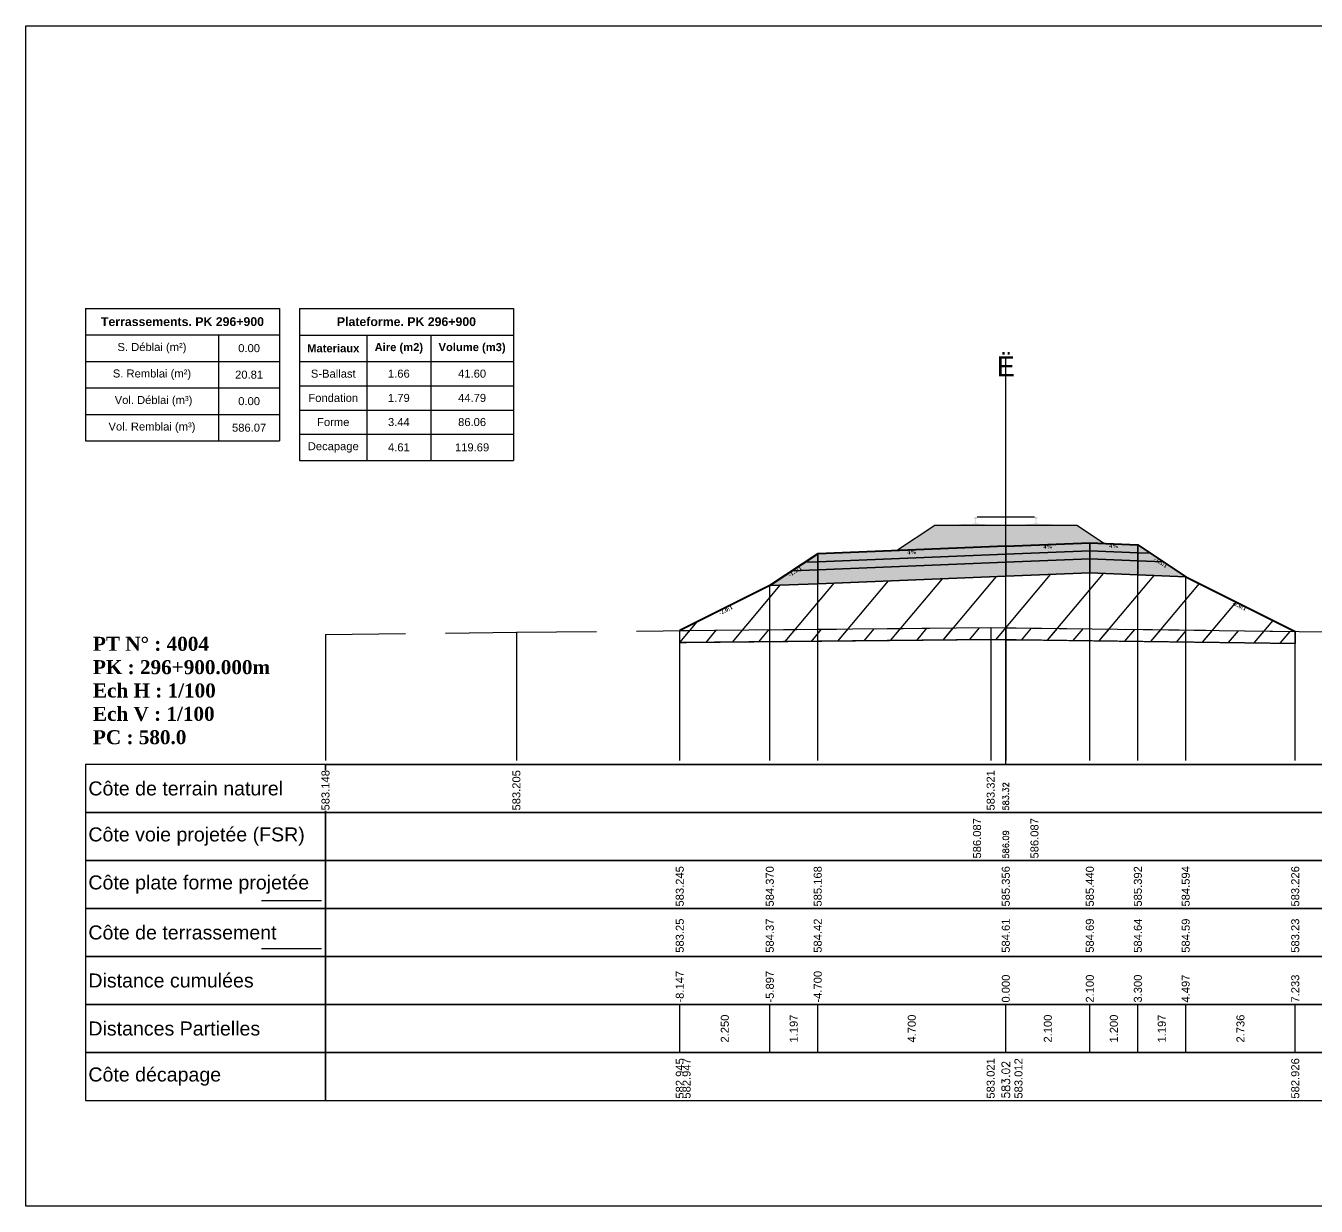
# Model space of a CAD drawing. Header units: millimetres. Extents: x 2762 to 3076, y 916 to 3305.
# Drawn here: x 3026.54 to 3058.79, y 1213.65 to 1243.15 of the extents above; entities that cross this region are included whole.
import ezdxf

# ---------------------------------------------------------------- set-up
doc = ezdxf.new("R2010")
doc.units = ezdxf.units.MM
doc.header["$LTSCALE"] = 2
doc.linetypes.add('CACHE', pattern=[9.525, 6.35, -3.175])
doc.linetypes.add('DASHED', pattern=[0.75, 0.5, -0.25])
for name, color, linetype in [('C-ANNO-TABL', 1, 'Continuous'), ('C-ANNO-TABL-TEXT', 150, 'Continuous'), ('C-ANNO-TABL-TITL', 150, 'Continuous'), ('C-ANNO-TABL-TTBL', 5, 'Continuous'), ('C-ROAD-CORR', 5, 'Continuous'), ('C-ROAD-SCTN', 7, 'Continuous')]:
    doc.layers.add(name, color=color, linetype=linetype)
doc.styles.add('ARIAL', font='arial.ttf')
doc.styles.add('C3D_Etiquette', font='romans.shx')
doc.styles.add('C3D_Profil_Travers', font='romans.shx')
doc.styles.get("Standard").update_dxf_attribs({"font": 'arial.ttf'})

msp = doc.modelspace()

# ---------------------------------------------------------------- hatches: boundary and pattern name
at = {"linetype": 'Continuous', "lineweight": -3}
msp.add_hatch(color=254, dxfattribs=at).paths.add_polyline_path([(3049.812, 1230.488), (3049.812, 1230.673), (3049.927, 1230.694), (3050.275, 1230.694), (3050.275, 1230.699), (3050.201, 1230.699), (3050.201, 1230.709), (3050.202, 1230.71), (3050.204, 1230.711), (3050.205, 1230.711), (3050.225, 1230.713), (3050.228, 1230.713), (3050.231, 1230.714), (3050.259, 1230.725), (3050.262, 1230.726), (3050.263, 1230.727), (3050.264, 1230.729), (3050.265, 1230.733), (3050.266, 1230.74), (3050.267, 1230.749), (3050.268, 1230.759), (3050.268, 1230.783), (3050.267, 1230.799), (3050.267, 1230.805), (3050.266, 1230.812), (3050.265, 1230.816), (3050.265, 1230.818), (3050.264, 1230.821), (3050.263, 1230.823), (3050.262, 1230.824), (3050.261, 1230.826), (3050.26, 1230.826), (3050.244, 1230.832), (3050.242, 1230.834), (3050.241, 1230.835), (3050.24, 1230.836), (3050.24, 1230.839), (3050.24, 1230.857), (3050.241, 1230.861), (3050.242, 1230.863), (3050.244, 1230.866), (3050.246, 1230.867), (3050.249, 1230.869), (3050.25, 1230.869), (3050.254, 1230.87), (3050.258, 1230.87), (3050.261, 1230.871), (3050.265, 1230.871), (3050.27, 1230.871), (3050.273, 1230.871), (3050.276, 1230.871), (3050.28, 1230.871), (3050.283, 1230.871), (3050.287, 1230.871), (3050.292, 1230.871), (3050.295, 1230.87), (3050.299, 1230.87), (3050.303, 1230.869), (3050.304, 1230.869), (3050.306, 1230.867), (3050.309, 1230.866), (3050.311, 1230.863), (3050.312, 1230.861), (3050.312, 1230.857), (3050.312, 1230.839), (3050.312, 1230.836), (3050.312, 1230.835), (3050.311, 1230.834), (3050.309, 1230.832), (3050.293, 1230.826), (3050.292, 1230.826), (3050.29, 1230.824), (3050.289, 1230.823), (3050.289, 1230.821), (3050.288, 1230.818), (3050.287, 1230.816), (3050.287, 1230.812), (3050.286, 1230.805), (3050.285, 1230.799), (3050.285, 1230.783), (3050.285, 1230.759), (3050.286, 1230.749), (3050.287, 1230.74), (3050.288, 1230.733), (3050.289, 1230.729), (3050.29, 1230.727), (3050.291, 1230.726), (3050.293, 1230.725), (3050.322, 1230.714), (3050.325, 1230.713), (3050.328, 1230.713), (3050.348, 1230.711), (3050.349, 1230.711), (3050.35, 1230.71), (3050.351, 1230.709), (3050.351, 1230.699), (3050.277, 1230.699), (3050.277, 1230.694), (3050.481, 1230.694), (3050.613, 1230.663), (3051.447, 1230.663), (3051.578, 1230.694), (3051.782, 1230.694), (3051.782, 1230.699), (3051.708, 1230.699), (3051.708, 1230.709), (3051.709, 1230.71), (3051.711, 1230.711), (3051.712, 1230.711), (3051.732, 1230.713), (3051.735, 1230.713), (3051.738, 1230.714), (3051.766, 1230.725), (3051.769, 1230.726), (3051.77, 1230.727), (3051.771, 1230.729), (3051.772, 1230.733), (3051.773, 1230.74), (3051.774, 1230.749), (3051.775, 1230.759), (3051.775, 1230.783), (3051.774, 1230.799), (3051.774, 1230.805), (3051.773, 1230.812), (3051.772, 1230.816), (3051.772, 1230.818), (3051.771, 1230.821), (3051.77, 1230.823), (3051.769, 1230.824), (3051.768, 1230.826), (3051.767, 1230.826), (3051.751, 1230.832), (3051.749, 1230.834), (3051.748, 1230.835), (3051.747, 1230.836), (3051.747, 1230.839), (3051.747, 1230.857), (3051.748, 1230.861), (3051.749, 1230.863), (3051.751, 1230.866), (3051.753, 1230.867), (3051.756, 1230.869), (3051.757, 1230.869), (3051.761, 1230.87), (3051.765, 1230.87), (3051.768, 1230.871), (3051.772, 1230.871), (3051.777, 1230.871), (3051.78, 1230.871), (3051.783, 1230.871), (3051.787, 1230.871), (3051.79, 1230.871), (3051.794, 1230.871), (3051.799, 1230.871), (3051.802, 1230.87), (3051.806, 1230.87), (3051.81, 1230.869), (3051.811, 1230.869), (3051.813, 1230.867), (3051.816, 1230.866), (3051.818, 1230.863), (3051.819, 1230.861), (3051.819, 1230.857), (3051.819, 1230.839), (3051.819, 1230.836), (3051.819, 1230.835), (3051.818, 1230.834), (3051.816, 1230.832), (3051.8, 1230.826), (3051.799, 1230.826), (3051.797, 1230.824), (3051.796, 1230.823), (3051.796, 1230.821), (3051.795, 1230.818), (3051.794, 1230.816), (3051.794, 1230.812), (3051.793, 1230.805), (3051.792, 1230.799), (3051.792, 1230.783), (3051.792, 1230.759), (3051.793, 1230.749), (3051.794, 1230.74), (3051.795, 1230.733), (3051.796, 1230.729), (3051.797, 1230.727), (3051.798, 1230.726), (3051.8, 1230.725), (3051.829, 1230.714), (3051.832, 1230.713), (3051.835, 1230.713), (3051.855, 1230.711), (3051.856, 1230.711), (3051.857, 1230.71), (3051.858, 1230.709), (3051.858, 1230.699), (3051.784, 1230.699), (3051.784, 1230.694), (3052.132, 1230.694), (3052.247, 1230.673), (3052.247, 1230.488)])
h = msp.add_hatch(dxfattribs=at)
h.set_pattern_fill('GRAVEL', color=252, scale=0.009, style=0)
h.set_pattern_definition([(228.0128, (3048.461781, 1230.259315), (-1.8288, -2.0574), [0.030755, -3.0447435]), (184.96974, (3048.441207, 1230.236455), (2.743199999, 0.228600013), [0.0527764, -5.2248644]), (132.51045, (3048.388629, 1230.231883), (2.286, -2.5146), [0.0372133, -3.684125]), (267.2737, (3048.299475, 1230.174733), (0.2286, 4.572), [0.0480604, -4.7579794]), (292.83365, (3048.297189, 1230.126727), (-1.143, 2.7432), [0.047127, -4.6655827]), (357.2737, (3048.315477, 1230.083293), (-4.572, 0.2286), [0.0480604, -4.7579794]), (37.69424, (3048.363483, 1230.081007), (-2.9718, -2.286), [0.0635574, -6.2921804]), (72.25533, (3048.413775, 1230.119869), (1.6002, 5.0292), [0.0600048, -5.940473]), (121.42957, (3048.432063, 1230.177019), (-1.8288, 2.9718), [0.048223, -4.774099]), (175.23636, (3048.406917, 1230.218167), (2.5146, -0.2286), [0.055054, -2.697654]), (222.39744, (3048.352053, 1230.222739), (-2.7432, -2.5146), [0.071197, -7.0485095]), (138.81407, (3048.52579, 1230.172447), (-1.6002, 1.3716), [0.0243004, -2.405751]), (171.46923, (3048.507501, 1230.188449), (2.9718, -0.4572), [0.0462314, -4.5769175]), (225, (3048.46178, 1230.1953), (-3e-17, -0.2286), [0.032329, -0.29096]), (203.1986, (3048.44578, 1230.22274), (1.143, 0.4572), [0.01741, -1.723556]), (291.8014, (3048.429777, 1230.21588), (-0.2286, 0.6858), [0.024621, -1.206428]), (30.9638, (3048.43892, 1230.19302), (0.6858, 0.4572), [0.039989, -1.292967]), (161.565, (3048.47321, 1230.213595), (0.4572, -0.2286), [0.028916, -0.693981]), (16.38954, (3048.297189, 1230.215881), (2.286, 0.6858), [0.040508, -4.0102944]), (70.34618, (3048.336051, 1230.227311), (-0.9144, -2.5146), [0.033984, -3.3643994]), (293.1986, (3048.47321, 1230.259315), (-0.4572, 1.143), [0.034819, -1.7061465]), (343.61046, (3048.486927, 1230.227311), (-2.286, 0.6858), [0.040508, -4.0102944]), (339.44395, (3048.29719, 1230.07415), (-1.143, 0.4572), [0.039063, -1.914096]), (294.77514, (3048.333765, 1230.060433), (-1.143, 2.5146), [0.0327305, -3.2403234]), (66.8014, (3048.475497, 1230.030715), (0.4572, 1.143), [0.034819, -1.7061465]), (17.35402, (3048.489213, 1230.062719), (-2.9718, -0.9144), [0.0383204, -3.793714]), (69.44395, (3048.363483, 1230.030715), (-0.4572, -1.143), [0.0195316, -1.933628]), (101.3099, (3048.46178, 1230.030715), (-0.2286, 0.9144), [0.011656, -1.1539795]), (165.9638, (3048.459495, 1230.042145), (0.6858, -0.2286), [0.047127, -0.895415]), (186.009, (3048.413775, 1230.053575), (2.286, 0.2286), [0.043674, -4.323723]), (303.69, (3048.43892, 1230.17245), (-0.2286, 0.4572), [0.032969, -0.79126]), (353.15723, (3048.457209, 1230.145015), (3.8862, -0.4572), [0.05756, -5.698441]), (60.9454, (3048.51436, 1230.138157), (-0.9144, -1.6002), [0.023536, -2.330045]), (90, (3048.5258, 1230.15873), (-0.2286, 0.2286), [0.013716, -0.214884]), (120.25644, (3048.409203, 1230.060433), (0.9144, -1.6002), [0.031758, -3.1440547]), (48.0128, (3048.393201, 1230.087865), (1.8288, 2.0574), [0.06151, -3.0139886]), (0, (3048.43435, 1230.13359), (0.2286, 0.2286), [0.059436, -0.169164]), (325.30485, (3048.493785, 1230.133585), (2.286, -1.6002), [0.036145, -3.5783385]), (254.0546, (3048.523503, 1230.11301), (-0.2286, -0.9144), [0.033285, -1.6309485]), (207.64598, (3048.514359, 1230.081007), (-4.3434, -2.286), [0.054193, -5.365122]), (175.42608, (3048.466353, 1230.055861), (-2.9718, 0.2286), [0.0573327, -5.675926])])
h.paths.add_polyline_path([(3048.297, 1230.031), (3049.255, 1230.669), (3052.805, 1230.669), (3053.494, 1230.209), (3053.13, 1230.224)])
h = msp.add_hatch(color=11, dxfattribs=at)
h.paths.add_polyline_path([(3054.33, 1229.976), (3054.33, 1230.176), (3054.649, 1229.963)])
h.paths.add_polyline_path([(3053.13, 1230.024), (3053.13, 1230.224), (3054.33, 1230.176), (3054.33, 1229.976)])
h.paths.add_polyline_path([(3051.03, 1229.94), (3051.03, 1230.14), (3053.13, 1230.224), (3053.13, 1230.024)])
h.paths.add_polyline_path([(3046.33, 1229.752), (3046.33, 1229.952), (3051.03, 1230.14), (3051.03, 1229.94)])
h.paths.add_polyline_path([(3046.01, 1229.739), (3046.33, 1229.952), (3046.33, 1229.752)])
h = msp.add_hatch(color=30, dxfattribs=at)
h.paths.add_polyline_path([(3054.33, 1229.776), (3054.33, 1229.976), (3054.649, 1229.963), (3054.968, 1229.75)])
h.paths.add_polyline_path([(3053.13, 1229.824), (3053.13, 1230.024), (3054.33, 1229.976), (3054.33, 1229.776)])
h.paths.add_polyline_path([(3051.03, 1229.74), (3051.03, 1229.94), (3053.13, 1230.024), (3053.13, 1229.824)])
h.paths.add_polyline_path([(3046.33, 1229.552), (3046.33, 1229.752), (3051.03, 1229.94), (3051.03, 1229.74)])
h.paths.add_polyline_path([(3045.691, 1229.526), (3046.01, 1229.739), (3046.33, 1229.752), (3046.33, 1229.552)])
h = msp.add_hatch(color=83, dxfattribs=at)
h.paths.add_polyline_path([(3054.33, 1229.426), (3054.33, 1229.776), (3054.968, 1229.75), (3055.526, 1229.378)])
h.paths.add_polyline_path([(3053.13, 1229.474), (3053.13, 1229.824), (3054.33, 1229.776), (3054.33, 1229.426)])
h.paths.add_polyline_path([(3051.03, 1229.39), (3051.03, 1229.74), (3053.13, 1229.824), (3053.13, 1229.474)])
h.paths.add_polyline_path([(3046.33, 1229.202), (3046.33, 1229.552), (3051.03, 1229.74), (3051.03, 1229.39)])
h.paths.add_polyline_path([(3045.133, 1229.154), (3045.691, 1229.526), (3046.33, 1229.552), (3046.33, 1229.202)])
h = msp.add_hatch(dxfattribs=at)
h.set_pattern_fill('_U', color=3, angle=50, style=0, pattern_type=0)
h.set_pattern_definition([(50, (3042.8825, 1227.729), (-0.766044, 0.64279), [])])
h.paths.add_polyline_path([(3042.883, 1227.729), (3042.883, 1228.029), (3045.133, 1229.154), (3053.13, 1229.474), (3055.526, 1229.378), (3058.263, 1228.01), (3058.263, 1227.71), (3050.652, 1227.805)])
h = msp.add_hatch(dxfattribs=at)
h.set_pattern_fill('_U', color=150, scale=0.5, angle=50, style=0, pattern_type=0)
h.set_pattern_definition([(50, (3042.8825, 1227.729), (-0.383022, 0.321394), [])])
h.paths.add_polyline_path([(3042.883, 1227.729), (3042.883, 1228.029), (3050.652, 1228.105), (3058.263, 1228.01), (3058.263, 1227.71), (3050.652, 1227.805)])

# ---------------------------------------------------------------- linework, layer by layer
at = {"color": 7, "linetype": 'Continuous', "lineweight": -3}
for p, q in [((3051.03, 1224.684), (3051.03, 1234.884)), ((3034.029, 1224.684), (3068.031, 1224.684)), ((3042.883, 1217.484), (3042.883, 1218.684)), ((3045.133, 1217.484), (3045.133, 1218.684)), ((3045.133, 1217.484), (3045.133, 1218.684)), ((3046.33, 1217.484), (3046.33, 1218.684)), ((3046.33, 1217.484), (3046.33, 1218.684)), ((3051.03, 1217.484), (3051.03, 1218.684)), ((3051.03, 1217.484), (3051.03, 1218.684)), ((3053.13, 1217.484), (3053.13, 1218.684)), ((3053.13, 1217.484), (3053.13, 1218.684)), ((3054.33, 1217.484), (3054.33, 1218.684)), ((3054.33, 1217.484), (3054.33, 1218.684)), ((3055.526, 1217.484), (3055.526, 1218.684)), ((3055.526, 1217.484), (3055.526, 1218.684)), ((3058.263, 1217.484), (3058.263, 1218.684))]:
    msp.add_line(p, q, dxfattribs=at)
at = {"color": 251, "linetype": 'Continuous', "lineweight": -3}
for p, q in [((3048.297, 1230.031), (3049.255, 1230.669)), ((3049.255, 1230.669), (3052.805, 1230.669)), ((3052.805, 1230.669), (3053.494, 1230.209)), ((3053.13, 1230.224), (3048.297, 1230.031)), ((3051.03, 1230.14), (3053.13, 1230.224)), ((3053.494, 1230.209), (3053.13, 1230.224)), ((3053.13, 1230.024), (3053.13, 1230.224)), ((3053.13, 1230.224), (3054.33, 1230.176)), ((3053.13, 1230.224), (3053.13, 1230.024)), ((3054.33, 1229.976), (3054.33, 1230.176)), ((3054.33, 1230.176), (3054.649, 1229.963)), ((3054.33, 1230.176), (3054.33, 1229.976)), ((3046.01, 1229.739), (3046.33, 1229.952)), ((3046.33, 1229.952), (3051.03, 1230.14)), ((3046.33, 1229.752), (3046.33, 1229.952)), ((3046.33, 1229.952), (3046.33, 1229.752)), ((3051.03, 1229.94), (3046.33, 1229.752)), ((3051.03, 1229.94), (3051.03, 1230.14)), ((3051.03, 1230.14), (3051.03, 1229.94)), ((3053.13, 1230.024), (3051.03, 1229.94)), ((3054.33, 1229.976), (3053.13, 1230.024)), ((3054.649, 1229.963), (3054.33, 1229.976)), ((3046.33, 1229.752), (3046.01, 1229.739))]:
    msp.add_line(p, q, dxfattribs=at)
at = {"color": 53, "linetype": 'Continuous', "lineweight": -3}
for p, q in [((3046.33, 1229.752), (3051.03, 1229.94)), ((3051.03, 1229.94), (3053.13, 1230.024)), ((3051.03, 1229.74), (3051.03, 1229.94)), ((3051.03, 1229.94), (3051.03, 1229.74)), ((3053.13, 1229.824), (3053.13, 1230.024)), ((3053.13, 1230.024), (3054.33, 1229.976)), ((3053.13, 1230.024), (3053.13, 1229.824)), ((3054.33, 1229.776), (3054.33, 1229.976)), ((3054.33, 1229.976), (3054.649, 1229.963)), ((3054.33, 1229.976), (3054.33, 1229.776)), ((3054.649, 1229.963), (3054.968, 1229.75)), ((3045.133, 1229.154), (3045.691, 1229.526)), ((3045.691, 1229.526), (3046.01, 1229.739)), ((3046.33, 1229.552), (3045.691, 1229.526)), ((3045.691, 1229.526), (3046.33, 1229.552)), ((3046.01, 1229.739), (3046.33, 1229.752)), ((3046.33, 1229.552), (3046.33, 1229.752)), ((3046.33, 1229.752), (3046.33, 1229.552)), ((3051.03, 1229.74), (3046.33, 1229.552)), ((3046.33, 1229.552), (3051.03, 1229.74)), ((3046.33, 1229.202), (3046.33, 1229.552)), ((3046.33, 1229.552), (3046.33, 1229.202)), ((3053.13, 1229.824), (3051.03, 1229.74)), ((3051.03, 1229.74), (3053.13, 1229.824)), ((3051.03, 1229.39), (3051.03, 1229.74)), ((3051.03, 1229.74), (3051.03, 1229.39)), ((3054.33, 1229.776), (3053.13, 1229.824)), ((3053.13, 1229.474), (3053.13, 1229.824)), ((3053.13, 1229.824), (3054.33, 1229.776)), ((3053.13, 1229.824), (3053.13, 1229.474)), ((3054.968, 1229.75), (3054.33, 1229.776)), ((3054.33, 1229.426), (3054.33, 1229.776)), ((3054.33, 1229.776), (3054.968, 1229.75)), ((3054.33, 1229.776), (3054.33, 1229.426)), ((3054.968, 1229.75), (3055.526, 1229.378)), ((3046.33, 1229.202), (3045.133, 1229.154)), ((3051.03, 1229.39), (3046.33, 1229.202)), ((3053.13, 1229.474), (3051.03, 1229.39)), ((3054.33, 1229.426), (3053.13, 1229.474)), ((3055.526, 1229.378), (3054.33, 1229.426))]:
    msp.add_line(p, q, dxfattribs=at)
at = {"color": 253, "linetype": 'Continuous', "lineweight": -3}
for p, q in [((3045.133, 1229.154), (3053.13, 1229.474)), ((3053.13, 1229.474), (3055.526, 1229.378)), ((3055.526, 1229.378), (3058.263, 1228.01)), ((3042.883, 1228.029), (3045.133, 1229.154)), ((3042.883, 1228.029), (3050.652, 1228.105)), ((3042.883, 1227.729), (3042.883, 1228.029)), ((3042.883, 1227.729), (3042.883, 1228.029)), ((3050.652, 1228.105), (3058.263, 1228.01)), ((3058.263, 1228.01), (3058.263, 1227.71)), ((3058.263, 1228.01), (3058.263, 1227.71)), ((3050.652, 1227.805), (3042.883, 1227.729)), ((3050.652, 1227.805), (3042.883, 1227.729)), ((3058.263, 1227.71), (3050.652, 1227.805)), ((3058.263, 1227.71), (3050.652, 1227.805))]:
    msp.add_line(p, q, dxfattribs=at)
at = {"color": 8, "linetype": 'CACHE', "lineweight": -3}
for p, q in [((3046.33, 1224.784), (3046.33, 1229.202)), ((3051.03, 1224.784), (3051.03, 1229.39)), ((3051.03, 1224.784), (3051.03, 1229.39)), ((3053.13, 1224.784), (3053.13, 1229.474)), ((3054.33, 1224.784), (3054.33, 1229.426)), ((3055.526, 1224.784), (3055.526, 1229.378)), ((3045.133, 1224.784), (3045.133, 1229.154)), ((3042.883, 1224.784), (3042.883, 1228.029)), ((3058.263, 1224.784), (3058.263, 1228.01))]:
    msp.add_line(p, q, dxfattribs=at)
at = {"color": 105, "linetype": 'DASHED', "lineweight": -3, "ltscale": 2}
for p, q in [((3034.03, 1227.932), (3038.8, 1227.989)), ((3038.8, 1227.989), (3050.652, 1228.105)), ((3050.652, 1228.105), (3051.03, 1228.1)), ((3051.03, 1228.1), (3068.03, 1227.888))]:
    msp.add_line(p, q, dxfattribs=at)
at = {"color": 98, "linetype": 'CACHE', "lineweight": -3}
for p, q in [((3034.03, 1227.932), (3034.03, 1224.784)), ((3038.8, 1227.989), (3038.8, 1224.784)), ((3050.652, 1228.105), (3050.652, 1224.784)), ((3051.03, 1228.1), (3051.03, 1224.784))]:
    msp.add_line(p, q, dxfattribs=at)
at = {"color": 6, "linetype": 'Continuous', "lineweight": -3}
for p, q in [((3042.883, 1227.729), (3043.053, 1227.731)), ((3043.053, 1227.731), (3050.652, 1227.805)), ((3050.652, 1227.805), (3051.03, 1227.8)), ((3051.03, 1227.8), (3051.347, 1227.796)), ((3051.347, 1227.796), (3058.263, 1227.71))]:
    msp.add_line(p, q, dxfattribs=at)
at = {"color": 154, "linetype": 'Continuous', "lineweight": -3}
msp.add_line((3032.429, 1221.284), (3033.929, 1221.284), dxfattribs=at)
at = {"color": 1, "linetype": 'Continuous', "lineweight": -3}
msp.add_line((3032.429, 1220.084), (3033.929, 1220.084), dxfattribs=at)
at = {"color": 7, "linetype": 'Continuous', "lineweight": -3}
for points in [[(3034.029, 1223.484), (3034.029, 1224.684), (3028.029, 1224.684), (3028.029, 1223.484)], [(3034.029, 1223.484), (3068.031, 1223.484), (3068.031, 1224.684), (3034.029, 1224.684)], [(3034.029, 1222.284), (3034.029, 1223.484), (3028.029, 1223.484), (3028.029, 1222.284)], [(3034.029, 1222.284), (3068.031, 1222.284), (3068.031, 1223.484), (3034.029, 1223.484)], [(3034.029, 1221.084), (3034.029, 1222.284), (3028.029, 1222.284), (3028.029, 1221.084)], [(3034.029, 1221.084), (3068.031, 1221.084), (3068.031, 1222.284), (3034.029, 1222.284)], [(3034.029, 1219.884), (3034.029, 1221.084), (3028.029, 1221.084), (3028.029, 1219.884)], [(3034.029, 1219.884), (3068.031, 1219.884), (3068.031, 1221.084), (3034.029, 1221.084)], [(3034.029, 1218.684), (3034.029, 1219.884), (3028.029, 1219.884), (3028.029, 1218.684)], [(3034.029, 1218.684), (3068.031, 1218.684), (3068.031, 1219.884), (3034.029, 1219.884)], [(3034.029, 1217.484), (3034.029, 1218.684), (3028.029, 1218.684), (3028.029, 1217.484)], [(3034.029, 1217.484), (3068.031, 1217.484), (3068.031, 1218.684), (3034.029, 1218.684)], [(3034.029, 1216.284), (3034.029, 1217.484), (3028.029, 1217.484), (3028.029, 1216.284)], [(3034.029, 1216.284), (3068.031, 1216.284), (3068.031, 1217.484), (3034.029, 1217.484)]]:
    msp.add_3dface(points, dxfattribs=at)
at = {"layer": 'C-ANNO-TABL', "color": 7, "linetype": 'Continuous', "lineweight": -3}
for p, q in [((3028.029, 1235.419), (3031.357, 1235.419)), ((3031.357, 1235.419), (3032.882, 1235.419)), ((3031.357, 1235.419), (3031.357, 1234.757)), ((3033.382, 1235.416), (3035.064, 1235.416)), ((3035.064, 1235.416), (3036.66, 1235.416)), ((3035.064, 1235.416), (3035.064, 1234.754)), ((3036.66, 1235.416), (3038.723, 1235.416)), ((3036.66, 1235.416), (3036.66, 1234.754)), ((3028.029, 1234.757), (3031.357, 1234.757)), ((3031.357, 1234.757), (3032.882, 1234.757)), ((3031.357, 1234.757), (3031.357, 1234.095)), ((3033.382, 1234.754), (3035.064, 1234.754)), ((3035.064, 1234.754), (3036.66, 1234.754)), ((3035.064, 1234.754), (3035.064, 1234.147)), ((3036.66, 1234.754), (3038.723, 1234.754)), ((3036.66, 1234.754), (3036.66, 1234.147)), ((3028.029, 1234.095), (3031.357, 1234.095)), ((3031.357, 1234.095), (3032.882, 1234.095)), ((3031.357, 1234.095), (3031.357, 1233.432)), ((3033.382, 1234.147), (3035.064, 1234.147)), ((3035.064, 1234.147), (3036.66, 1234.147)), ((3035.064, 1234.147), (3035.064, 1233.543)), ((3036.66, 1234.147), (3038.723, 1234.147)), ((3036.66, 1234.147), (3036.66, 1233.543)), ((3028.029, 1233.432), (3031.357, 1233.432)), ((3031.357, 1233.432), (3032.882, 1233.432)), ((3031.357, 1233.432), (3031.357, 1232.77)), ((3033.382, 1233.543), (3035.064, 1233.543)), ((3035.064, 1233.543), (3036.66, 1233.543)), ((3035.064, 1233.543), (3035.064, 1232.939)), ((3036.66, 1233.543), (3038.723, 1233.543)), ((3036.66, 1233.543), (3036.66, 1232.939)), ((3033.382, 1232.939), (3035.064, 1232.939)), ((3035.064, 1232.939), (3036.66, 1232.939)), ((3035.064, 1232.939), (3035.064, 1232.28)), ((3036.66, 1232.939), (3038.723, 1232.939)), ((3036.66, 1232.939), (3036.66, 1232.28))]:
    msp.add_line(p, q, dxfattribs=at)
at = {"layer": 'C-ANNO-TABL-TTBL', "color": 7, "linetype": 'Continuous', "lineweight": -3}
for p, q in [((3028.029, 1236.084), (3032.882, 1236.084)), ((3028.029, 1236.084), (3028.029, 1235.419)), ((3032.882, 1236.084), (3032.882, 1235.419)), ((3033.382, 1236.084), (3038.723, 1236.084)), ((3033.382, 1236.084), (3033.382, 1235.416)), ((3038.723, 1236.084), (3038.723, 1235.416)), ((3028.029, 1235.419), (3028.029, 1234.757)), ((3032.882, 1235.419), (3032.882, 1234.757)), ((3033.382, 1235.416), (3033.382, 1234.754)), ((3038.723, 1235.416), (3038.723, 1234.754)), ((3028.029, 1234.757), (3028.029, 1234.095)), ((3032.882, 1234.757), (3032.882, 1234.095)), ((3033.382, 1234.754), (3033.382, 1234.147)), ((3038.723, 1234.754), (3038.723, 1234.147)), ((3028.029, 1234.095), (3028.029, 1233.432)), ((3032.882, 1234.095), (3032.882, 1233.432)), ((3033.382, 1234.147), (3033.382, 1233.543)), ((3038.723, 1234.147), (3038.723, 1233.543)), ((3028.029, 1233.432), (3028.029, 1232.77)), ((3032.882, 1233.432), (3032.882, 1232.77)), ((3033.382, 1233.543), (3033.382, 1232.939)), ((3038.723, 1233.543), (3038.723, 1232.939)), ((3028.029, 1232.77), (3031.357, 1232.77)), ((3031.357, 1232.77), (3032.882, 1232.77)), ((3033.382, 1232.939), (3033.382, 1232.28)), ((3038.723, 1232.939), (3038.723, 1232.28)), ((3033.382, 1232.28), (3035.064, 1232.28)), ((3035.064, 1232.28), (3036.66, 1232.28)), ((3036.66, 1232.28), (3038.723, 1232.28))]:
    msp.add_line(p, q, dxfattribs=at)
at = {"layer": 'C-ROAD-CORR', "color": 1, "linetype": 'Continuous', "lineweight": 40}
for p, q in [((3051.03, 1230.14), (3053.13, 1230.224)), ((3053.13, 1230.224), (3054.33, 1230.176)), ((3054.33, 1230.176), (3055.526, 1229.378)), ((3046.33, 1229.952), (3045.133, 1229.154)), ((3051.03, 1230.14), (3046.33, 1229.952)), ((3055.526, 1229.378), (3058.263, 1228.01)), ((3045.133, 1229.154), (3042.883, 1228.029))]:
    msp.add_line(p, q, dxfattribs=at)
at = {"layer": 'C-ROAD-CORR', "color": 102, "linetype": 'Continuous', "lineweight": -3, "ltscale": 0.5}
for p, q in [((3046.33, 1229.202), (3045.133, 1229.154)), ((3051.03, 1229.39), (3046.33, 1229.202)), ((3051.03, 1229.39), (3053.13, 1229.474)), ((3053.13, 1229.474), (3054.33, 1229.426)), ((3054.33, 1229.426), (3055.526, 1229.378))]:
    msp.add_line(p, q, dxfattribs=at)
at = {"layer": 'C-ROAD-SCTN', "color": 154, "linetype": 'Continuous', "lineweight": -3}
for p, q in [((3050.312, 1230.871), (3051.03, 1230.871)), ((3051.03, 1230.871), (3051.747, 1230.871)), ((3051.03, 1230.14), (3053.13, 1230.224)), ((3053.13, 1230.224), (3054.33, 1230.176)), ((3054.33, 1230.176), (3055.526, 1229.378)), ((3045.133, 1229.154), (3046.33, 1229.952)), ((3046.33, 1229.952), (3051.03, 1230.14)), ((3055.526, 1229.378), (3058.263, 1228.01)), ((3042.883, 1228.029), (3045.133, 1229.154))]:
    msp.add_line(p, q, dxfattribs=at)
at = {"layer": 'C-ROAD-SCTN', "color": 140, "linetype": 'Continuous', "lineweight": -3}
for p, q in [((3048.297, 1230.031), (3049.255, 1230.669)), ((3049.255, 1230.669), (3049.298, 1230.669)), ((3049.298, 1230.669), (3051.03, 1230.669)), ((3051.03, 1230.669), (3052.761, 1230.669)), ((3052.761, 1230.669), (3052.805, 1230.669)), ((3052.805, 1230.669), (3053.494, 1230.209))]:
    msp.add_line(p, q, dxfattribs=at)
at = {"layer": 'C-ROAD-SCTN', "color": 1, "linetype": 'Continuous', "lineweight": -3}
for p, q in [((3045.133, 1229.154), (3046.33, 1229.202)), ((3046.33, 1229.202), (3051.03, 1229.39)), ((3051.03, 1229.39), (3053.13, 1229.474)), ((3053.13, 1229.474), (3054.33, 1229.426)), ((3054.33, 1229.426), (3055.526, 1229.378)), ((3055.526, 1229.378), (3058.263, 1228.01)), ((3042.883, 1228.029), (3045.133, 1229.154))]:
    msp.add_line(p, q, dxfattribs=at)

# ---------------------------------------------------------------- texts
at = {"color": 7, "linetype": 'Continuous', "lineweight": -3}
for s, insert, char_height, attachment_point, style in [('{\\fWingdings|b0|i0|c2|p0;Ë}', (3051.03, 1234.384), 0.5, 8, 'C3D_Profil_Travers'), ('{\\fTimes New Roman|b1|i0|c0|p18;PT N° : 4004\\PPK : 296+900.000m\\PEch H : 1/100\\PEch V : 1/100\\PPC : 580.0}', (3028.218, 1225.184), 0.35, 7, 'C3D_Profil_Travers'), ('{\\fArial|b0|i0|c0|p34;Côte de terrain naturel}', (3028.104, 1224.084), 0.35, 4, 'C3D_Etiquette'), ('{\\fArial|b0|i0|c0|p34;Côte plate forme projetée}', (3028.104, 1221.684), 0.35, 4, 'C3D_Etiquette'), ('{\\fArial|b0|i0|c0|p34;Côte de terrassement}', (3028.104, 1220.484), 0.35, 4, 'C3D_Etiquette'), ('{\\fArial|b0|i0|c0|p34;Distance cumulées}', (3028.104, 1219.284), 0.35, 4, 'C3D_Etiquette'), ('{\\fArial|b0|i0|c0|p34;Distances Partielles}', (3028.104, 1218.084), 0.35, 4, 'C3D_Etiquette'), ('{\\fArial|b0|i0|c0|p34;Côte décapage}', (3028.104, 1216.884), 0.35, 4, 'C3D_Etiquette')]:
    msp.add_mtext(s, dxfattribs=dict(at, insert=insert, char_height=char_height, attachment_point=attachment_point, style=style))
at = {"color": 7, "linetype": 'Continuous', "lineweight": -3, "char_height": 0.1, "attachment_point": 2, "style": 'C3D_Etiquette'}
for s, insert, width, rotation in [('{\\fTimes New Roman|b1|i0|c0|p18;4%}', (3052.08, 1230.178), 0.37094, 2.2906), ('{\\fTimes New Roman|b1|i0|c0|p18;4%}', (3053.729, 1230.196), 0.42071, 357.7094), ('{\\fTimes New Roman|b1|i0|c0|p18;4%}', (3048.68, 1230.042), 0.42071, 2.2906), ('{\\fTimes New Roman|b1|i0|c0|p18;-1.5:1}', (3045.733, 1229.55), 0.34598, 33.6901), ('{\\fTimes New Roman|b1|i0|c0|p18;-1.5:1}', (3054.926, 1229.774), 0.34598, 326.3099), ('{\\fTimes New Roman|b1|i0|c0|p18;-2.0:1}', (3044.009, 1228.588), 0.34598, 26.5651), ('{\\fTimes New Roman|b1|i0|c0|p18;-2.0:1}', (3056.893, 1228.691), 0.34598, 333.4349)]:
    msp.add_mtext(s, dxfattribs=dict(at, insert=insert, width=width, rotation=rotation))
at = {"color": 7, "linetype": 'Continuous', "lineweight": -3, "rotation": 90, "style": 'C3D_Profil_Travers'}
for s, insert, char_height, attachment_point in [('583.32', (3051.03, 1223.534), 0.15, 4), ('586.09', (3051.03, 1222.334), 0.15, 4), ('{\\fArial|b0|i0|c0|p34;583.25}', (3042.883, 1219.979), 0.2, 4), ('{\\fArial|b0|i0|c0|p34;584.37}', (3045.133, 1219.979), 0.2, 4), ('{\\fArial|b0|i0|c0|p34;584.42}', (3046.33, 1219.979), 0.2, 4), ('{\\fArial|b0|i0|c0|p34;584.61}', (3051.03, 1219.979), 0.2, 4), ('{\\fArial|b0|i0|c0|p34;584.69}', (3053.13, 1219.979), 0.2, 4), ('{\\fArial|b0|i0|c0|p34;584.64}', (3054.33, 1219.979), 0.2, 4), ('{\\fArial|b0|i0|c0|p34;584.59}', (3055.526, 1219.979), 0.2, 4), ('{\\fArial|b0|i0|c0|p34;583.23}', (3058.263, 1219.979), 0.2, 4), ('{\\fArial|b0|i0|c0|p34;2.250}', (3044.008, 1218.084), 0.2, 5), ('{\\fArial|b0|i0|c0|p34;1.197}', (3045.731, 1218.084), 0.2, 5), ('{\\fArial|b0|i0|c0|p34;4.700}', (3048.68, 1218.084), 0.2, 5), ('{\\fArial|b0|i0|c0|p34;2.100}', (3052.08, 1218.084), 0.2, 5), ('{\\fArial|b0|i0|c0|p34;1.200}', (3053.73, 1218.084), 0.2, 5), ('{\\fArial|b0|i0|c0|p34;1.197}', (3054.928, 1218.084), 0.2, 5), ('{\\fArial|b0|i0|c0|p34;2.736}', (3056.894, 1218.084), 0.2, 5), ('583.02', (3051.03, 1216.334), 0.2, 4)]:
    msp.add_mtext(s, dxfattribs=dict(at, insert=insert, char_height=char_height, attachment_point=attachment_point))
at = {"color": 7, "linetype": 'Continuous', "lineweight": -3, "insert": (3028.104, 1222.884), "char_height": 0.35, "attachment_point": 4}
msp.add_mtext('{\\fArial|b0|i0|c0|p34;Côte voie projetée (FSR)}', dxfattribs=at)
at = {"layer": 'C-ANNO-TABL-TEXT', "color": 7, "linetype": 'Continuous', "lineweight": -3, "char_height": 0.2, "attachment_point": 5, "style": 'ARIAL'}
for s, insert in [('{\\fArial|b0|i0|c0|p34;\\C7;0.00}', (3032.12, 1235.088)), ('{\\fArial|b0|i0|c0|p34;\\C7;20.81}', (3032.12, 1234.426)), ('{\\fArial|b0|i0|c0|p34;\\C7;S-Ballast}', (3034.223, 1234.451)), ('{\\fArial|b0|i0|c0|p34;\\C7;1.66}', (3035.862, 1234.451)), ('{\\C18;\\c0;41.60}', (3037.692, 1234.451)), ('{\\fArial|b0|i0|c0|p34;\\C7;0.00}', (3032.12, 1233.764)), ('{\\fArial|b0|i0|c0|p34;\\C7;Fondation}', (3034.223, 1233.845)), ('{\\fArial|b0|i0|c0|p34;\\C7;1.79}', (3035.862, 1233.845)), ('{\\C18;\\c0;44.79}', (3037.692, 1233.845)), ('{\\fArial|b0|i0|c0|p34;\\C7;586.07}', (3032.12, 1233.101)), ('{\\fArial|b0|i0|c0|p34;\\C7;Forme}', (3034.223, 1233.241)), ('{\\fArial|b0|i0|c0|p34;\\C7;3.44}', (3035.862, 1233.241)), ('{\\C18;\\c0;86.06}', (3037.692, 1233.241)), ('{\\fArial|b0|i0|c0|p34;\\C7;Decapage}', (3034.223, 1232.609)), ('{\\fArial|b0|i0|c0|p34;\\C7;4.61}', (3035.862, 1232.609)), ('{\\C18;\\c0;119.69}', (3037.692, 1232.609))]:
    msp.add_mtext(s, dxfattribs=dict(at, insert=insert))
at = {"layer": 'C-ANNO-TABL-TITL', "color": 7, "linetype": 'Continuous', "lineweight": -3, "attachment_point": 5, "style": 'ARIAL'}
for s, insert, char_height in [('{\\fArial|b1|i0|c0|p34;\\C7;Terrassements. PK 296+900}', (3030.455, 1235.751), 0.22), ('{\\fArial|b1|i0|c0|p34;\\C18;\\c0;Plateforme. PK 296+900}', (3036.052, 1235.75), 0.22), ('{\\fArial|b0|i0|c0|p34;\\C7;S. Déblai (m²) }', (3029.693, 1235.088), 0.2), ('{\\fArial|b1|i0|c0|p34;\\C7;Materiaux   }', (3034.223, 1235.085), 0.2), ('{\\fArial|b1|i0|c0|p34;\\C7;Aire (m2)}', (3035.862, 1235.085), 0.2), ('{\\fArial|b1|i0|c0|p34;\\C7;Volume (m3)}', (3037.692, 1235.085), 0.2), ('{\\fArial|b0|i0|c0|p34;\\C7;S. Remblai (m²) }', (3029.693, 1234.426), 0.2), ('{\\fArial|b0|i0|c0|p34;\\C7; Vol. Déblai (m³) }', (3029.693, 1233.764), 0.2), ('{\\fArial|b0|i0|c0|p34;\\C7;Vol. Remblai (m³)}', (3029.693, 1233.101), 0.2)]:
    msp.add_mtext(s, dxfattribs=dict(at, insert=insert, char_height=char_height))

# ---------------------------------------------------------------- next in the draw order: texts
at = {"color": 7, "linetype": 'Continuous', "lineweight": -3, "char_height": 0.2, "attachment_point": 4, "rotation": 90, "style": 'C3D_Profil_Travers', "bg_fill": 3, "box_fill_scale": 1.000375, "bg_fill_color": 256, "bg_fill_true_color": 13158600, "bg_fill_transparency": 0}
for s, insert, width in [('{\\fArial|b0|i0|c0|p34;583.148}', (3034.03, 1223.534), 0.99595), ('{\\fArial|b0|i0|c0|p34;583.205}', (3038.8, 1223.534), 0.99705), ('{\\fArial|b0|i0|c0|p34;583.321}', (3050.652, 1223.534), 0.95654), ('{\\fArial|b0|i0|c0|p34;586.087}', (3050.312, 1222.334), 0.99553), ('{\\fArial|b0|i0|c0|p34;586.087}', (3051.747, 1222.334), 0.99553), ('{\\fArial|b0|i0|c0|p34;583.245}', (3042.883, 1221.134), 0.99705), ('{\\fArial|b0|i0|c0|p34;584.370}', (3045.133, 1221.134), 0.99484), ('{\\fArial|b0|i0|c0|p34;585.168}', (3046.33, 1221.134), 0.99595), ('{\\fArial|b0|i0|c0|p34;585.356}', (3051.03, 1221.134), 0.99539), ('{\\fArial|b0|i0|c0|p34;585.440}', (3053.13, 1221.134), 0.99484), ('{\\fArial|b0|i0|c0|p34;585.392}', (3054.33, 1221.134), 0.99347), ('{\\fArial|b0|i0|c0|p34;584.594}', (3055.526, 1221.134), 0.99471), ('{\\fArial|b0|i0|c0|p34;583.226}', (3058.263, 1221.134), 0.99539), ('{\\fArial|b0|i0|c0|p34;\\C256;-8.147}', (3042.883, 1218.734), 0.77838), ('{\\fArial|b0|i0|c0|p34;\\C256;-5.897}', (3045.133, 1218.734), 0.77838), ('{\\fArial|b0|i0|c0|p34;\\C256;-4.700}', (3046.33, 1218.734), 0.77769), ('{\\fArial|b0|i0|c0|p34;\\C256;0.000}', (3051.03, 1218.734), 0.68096), ('{\\fArial|b0|i0|c0|p34;\\C256;2.100}', (3053.13, 1218.734), 0.6844), ('{\\fArial|b0|i0|c0|p34;\\C256;3.300}', (3054.33, 1218.734), 0.68082), ('{\\fArial|b0|i0|c0|p34;\\C256;4.497}', (3055.526, 1218.734), 0.68978), ('{\\fArial|b0|i0|c0|p34;\\C256;7.233}', (3058.263, 1218.734), 0.67999), ('{\\fArial|b0|i0|c0|p34;582.945}', (3042.883, 1216.334), 0.99705), ('{\\fArial|b0|i0|c0|p34;583.021}', (3050.652, 1216.334), 0.95654), ('{\\fArial|b0|i0|c0|p34;583.012}', (3051.347, 1216.334), 0.99347), ('{\\fArial|b0|i0|c0|p34;582.926}', (3058.263, 1216.334), 0.99539)]:
    msp.add_mtext(s, dxfattribs=dict(at, insert=insert, width=width))

# ---------------------------------------------------------------- next in the draw order: texts
at = {"color": 7, "linetype": 'Continuous', "lineweight": -3, "insert": (3043.053, 1216.334), "char_height": 0.2, "width": 0.99553, "attachment_point": 4, "rotation": 90, "style": 'C3D_Profil_Travers', "bg_fill": 3, "box_fill_scale": 1.000375, "bg_fill_color": 256, "bg_fill_true_color": 13158600, "bg_fill_transparency": 0}
msp.add_mtext('{\\fArial|b0|i0|c0|p34;582.947}', dxfattribs=at)

# ---------------------------------------------------------------- next in the draw order: linework, layer by layer
msp.add_lwpolyline([(3026.54, 1243.145), (3075.54, 1243.145), (3075.54, 1213.645), (3026.54, 1213.645)], close=True)

doc.saveas('drawing.dxf')
